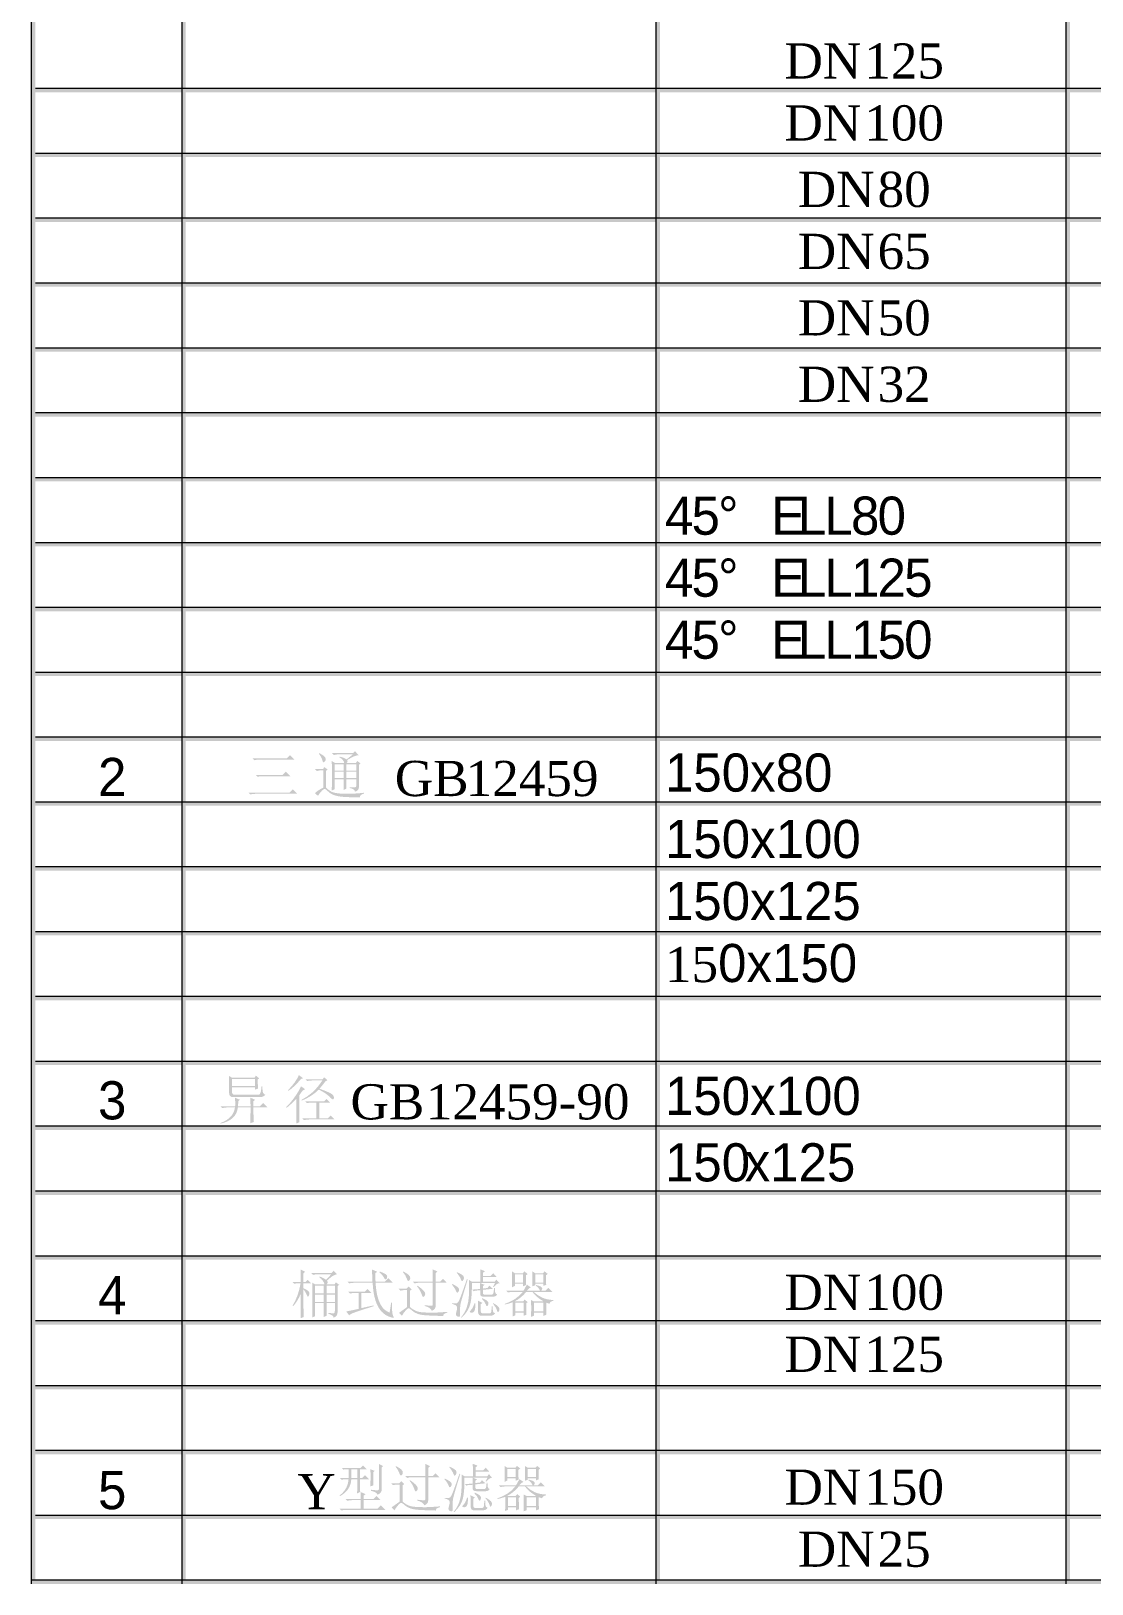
# Model space of a CAD drawing. Header units: millimetres. Extents: x 0 to 169, y 13 to 258.
# Drawn here: x 0 to 84.5, y 12.7 to 136.4 of the extents above; entities that cross this region are included whole.
import ezdxf

# ---------------------------------------------------------------- set-up
doc = ezdxf.new("R2010")
doc.units = ezdxf.units.MM

msp = doc.modelspace()

# ---------------------------------------------------------------- hatches: boundary and pattern name
h = msp.add_hatch(color=0)
h.dxf.hatch_style = 2
h.paths.add_polyline_path([(0, 12.706615), (0.338667, 12.706615), (0.338667, 258.105892), (0, 258.105892)])
h = msp.add_hatch(color=0)
h.dxf.hatch_style = 2
h.paths.add_polyline_path([(0, 12.706615), (0.338667, 12.706615), (0.338667, 214.491976), (0, 214.491976)])
h = msp.add_hatch(color=0)
h.dxf.hatch_style = 2
h.paths.add_polyline_path([(11.9888, 12.706615), (12.327467, 12.706615), (12.327467, 214.153309), (11.9888, 214.153309)])
h = msp.add_hatch(color=0)
h.dxf.hatch_style = 2
h.paths.add_polyline_path([(49.748722, 12.706615), (50.087385, 12.706615), (50.087385, 214.153309), (49.748722, 214.153309)])
h = msp.add_hatch(color=0)
h.dxf.hatch_style = 2
h.paths.add_polyline_path([(82.398306, 12.706615), (82.736969, 12.706615), (82.736969, 214.153309), (82.398306, 214.153309)])
h = msp.add_hatch(color=0)
h.dxf.hatch_style = 2
h.paths.add_polyline_path([(0.338667, 131.511587), (168.994667, 131.511587), (168.994667, 131.85025), (0.338667, 131.85025)])
h = msp.add_hatch(color=0)
h.dxf.hatch_style = 2
h.paths.add_polyline_path([(0.338667, 126.34692), (168.994667, 126.34692), (168.994667, 126.685583), (0.338667, 126.685583)])
h = msp.add_hatch(color=0)
h.dxf.hatch_style = 2
h.paths.add_polyline_path([(0.338667, 121.182253), (168.994667, 121.182253), (168.994667, 121.520917), (0.338667, 121.520917)])
h = msp.add_hatch(color=0)
h.dxf.hatch_style = 2
h.paths.add_polyline_path([(0.338667, 116.017587), (168.994667, 116.017587), (168.994667, 116.35625), (0.338667, 116.35625)])
h = msp.add_hatch(color=0)
h.dxf.hatch_style = 2
h.paths.add_polyline_path([(0.338667, 110.85292), (168.994667, 110.85292), (168.994667, 111.191583), (0.338667, 111.191583)])
h = msp.add_hatch(color=0)
h.dxf.hatch_style = 2
h.paths.add_polyline_path([(0.338667, 105.688253), (168.994667, 105.688253), (168.994667, 106.026917), (0.338667, 106.026917)])
h = msp.add_hatch(color=0)
h.dxf.hatch_style = 2
h.paths.add_polyline_path([(0.338667, 100.513003), (168.994667, 100.513003), (168.994667, 100.851677), (0.338667, 100.851677)])
h = msp.add_hatch(color=0)
h.dxf.hatch_style = 2
h.paths.add_polyline_path([(0.338667, 95.348337), (168.994667, 95.348337), (168.994667, 95.687011), (0.338667, 95.687011)])
h = msp.add_hatch(color=0)
h.dxf.hatch_style = 2
h.paths.add_polyline_path([(0.338667, 90.18367), (168.994667, 90.18367), (168.994667, 90.522344), (0.338667, 90.522344)])
h = msp.add_hatch(color=0)
h.dxf.hatch_style = 2
h.paths.add_polyline_path([(0.338667, 85.019003), (168.994667, 85.019003), (168.994667, 85.357656), (0.338667, 85.357656)])
h = msp.add_hatch(color=0)
h.dxf.hatch_style = 2
h.paths.add_polyline_path([(0.338667, 79.854337), (168.994667, 79.854337), (168.994667, 80.193011), (0.338667, 80.193011)])
h = msp.add_hatch(color=0)
h.paths.add_polyline_path([(17.648149, 78.465274), (20.376665, 78.465274), (20.624712, 78.713321), (20.971977, 78.366056), (18.177316, 78.366056), (17.983013, 78.353653), (17.796977, 78.316446)])
h.paths.add_polyline_path([(17.896196, 77.142358), (20.045936, 77.142358), (20.293983, 77.390405), (20.641248, 77.043139), (18.425363, 77.043139), (18.231059, 77.030737), (18.045024, 76.99353)])
h.paths.add_polyline_path([(17.31742, 75.736759), (20.591639, 75.736759), (20.856222, 76.001342), (21.220024, 75.63754), (17.846587, 75.63754), (17.652283, 75.625138), (17.466248, 75.587931)])
h = msp.add_hatch(color=0)
h.paths.add_polyline_path([(24.18005, 77.985717), (24.18005, 77.489623), (24.907655, 77.489623), (24.907655, 77.985717)])
h.paths.add_polyline_path([(25.122628, 77.985717), (25.122628, 77.489623), (25.899842, 77.489623), (25.899842, 77.985717)])
h.paths.add_polyline_path([(24.18005, 77.390405), (24.18005, 76.894311), (24.907655, 76.894311), (24.907655, 77.390405)])
h.paths.add_polyline_path([(25.122628, 77.390405), (25.122628, 76.894311), (25.899842, 76.894311), (25.899842, 77.390405)])
h.paths.add_polyline_path([(25.370675, 76.166707), (25.602186, 76.154304), (25.76755, 76.15017), (25.825428, 76.158438), (25.866769, 76.183243), (25.891574, 76.224584), (25.899842, 76.282462), (25.899842, 76.795092), (25.122628, 76.795092), (25.122628, 76.050951), (24.907655, 75.951733), (24.907655, 76.795092), (24.18005, 76.795092), (24.18005, 76.001342), (23.94854, 75.902123), (23.955775, 76.145002), (23.960942, 76.427156), (23.964043, 76.748583), (23.965076, 77.109285), (23.964043, 77.465852), (23.960942, 77.774877), (23.955775, 78.03636), (23.94854, 78.2503), (24.22966, 78.084936), (24.940727, 78.084936), (24.904554, 78.213093), (24.829106, 78.332983), (24.714385, 78.444604), (24.560389, 78.547957), (24.593462, 78.597566), (24.870447, 78.519018), (25.139165, 78.382592), (25.635259, 78.779467), (24.527316, 78.779467), (24.308208, 78.767065), (24.113905, 78.729858), (23.965076, 78.878686), (25.651795, 78.878686), (25.800623, 79.027514), (26.09828, 78.713321), (25.942217, 78.695751), (25.738612, 78.626505), (25.487464, 78.505582), (25.188774, 78.332983), (25.205311, 78.233764), (25.18464, 78.155216), (25.122628, 78.084936), (25.866769, 78.084936), (25.982524, 78.2503), (26.230571, 78.068399), (26.114816, 77.952644), (26.114816, 76.19978), (26.10138, 76.069555), (26.044536, 75.960001), (25.944284, 75.871117), (25.800623, 75.802905), (25.76755, 75.908324), (25.684868, 75.993074), (25.552576, 76.057153), (25.370675, 76.100561)])
h.paths.add_polyline_path([(22.92328, 78.845613), (22.956352, 78.878686), (23.163747, 78.762931), (23.325667, 78.647175), (23.432465, 78.53142), (23.468983, 78.415665), (23.452446, 78.308867), (23.402837, 78.22274), (23.344959, 78.168307), (23.303618, 78.151082), (23.24574, 78.188289), (23.204399, 78.29991), (23.168226, 78.414631), (23.109315, 78.543822), (23.027666, 78.687483)])
h.paths.add_polyline_path([(23.485519, 76.15017), (23.676377, 75.964824), (23.920979, 75.808417), (24.085224, 75.745371), (24.304763, 75.696796), (24.579079, 75.662689), (24.907655, 75.643052), (25.274557, 75.638832), (25.664197, 75.650631), (26.076575, 75.677934), (26.511691, 75.720222), (26.511691, 75.654076), (26.36803, 75.604467), (26.267778, 75.538321), (26.210934, 75.455639), (26.197498, 75.35642), (25.826548, 75.358487), (25.491254, 75.364688), (25.192133, 75.375024), (24.929703, 75.389493), (24.697159, 75.411111), (24.487353, 75.442548), (24.300284, 75.483286), (24.135953, 75.532809), (23.862413, 75.661656), (23.650884, 75.835977), (23.5589, 75.921846), (23.481385, 75.98136), (23.41834, 76.015036), (23.369764, 76.023391), (23.322308, 76.007888), (23.262966, 75.969647), (23.192255, 75.908669), (23.110693, 75.824953), (22.961176, 75.642363), (22.857134, 75.472175), (22.609087, 75.687149), (22.743446, 75.807039), (22.898475, 75.91866), (23.074175, 76.022013), (23.270545, 76.117097), (23.270545, 77.50616), (23.15479, 77.50616), (22.948084, 77.493757), (22.757915, 77.45655), (22.609087, 77.605378), (23.254009, 77.605378), (23.353227, 77.770743), (23.617811, 77.572306), (23.485519, 77.45655)])
h = msp.add_hatch(color=0)
h.dxf.hatch_style = 2
h.paths.add_polyline_path([(0.338667, 74.68967), (168.994667, 74.68967), (168.994667, 75.028344), (0.338667, 75.028344)])
h = msp.add_hatch(color=0)
h.dxf.hatch_style = 2
h.paths.add_polyline_path([(0.338667, 69.525003), (168.994667, 69.525003), (168.994667, 69.863677), (0.338667, 69.863677)])
h = msp.add_hatch(color=0)
h.dxf.hatch_style = 2
h.paths.add_polyline_path([(0.338667, 64.360337), (168.994667, 64.360337), (168.994667, 64.698989), (0.338667, 64.698989)])
h = msp.add_hatch(color=0)
h.dxf.hatch_style = 2
h.paths.add_polyline_path([(0.338667, 59.19567), (168.994667, 59.19567), (168.994667, 59.534344), (0.338667, 59.534344)])
h = msp.add_hatch(color=0)
h.dxf.hatch_style = 2
h.paths.add_polyline_path([(0.338667, 54.031003), (168.994667, 54.031003), (168.994667, 54.369677), (0.338667, 54.369677)])
h = msp.add_hatch(color=0)
h.paths.add_polyline_path([(15.082441, 50.756785), (16.256529, 50.756785), (16.260663, 51.124721), (16.239993, 51.43478), (16.636868, 51.269415), (16.504576, 51.170196), (16.48804, 50.756785), (17.480227, 50.756785), (17.476093, 51.116453), (17.463691, 51.43478), (17.844029, 51.269415), (17.711737, 51.15366), (17.711737, 50.756785), (18.240904, 50.756785), (18.488951, 51.004832), (18.836217, 50.657566), (17.711737, 50.657566), (17.713805, 50.262758), (17.720006, 49.93823), (17.730341, 49.683982), (17.74481, 49.500014), (17.463691, 49.400795), (17.470925, 49.67158), (17.476093, 49.971303), (17.479194, 50.299965), (17.480227, 50.657566), (16.471503, 50.657566), (16.424736, 50.416754), (16.342312, 50.198679), (16.224231, 50.003342), (16.070494, 49.830743), (15.8811, 49.680881), (15.656049, 49.553757), (15.395341, 49.449371), (15.098977, 49.367722), (15.082441, 49.417332), (15.32842, 49.519909), (15.545461, 49.637473), (15.733564, 49.770023), (15.892727, 49.917559), (16.022952, 50.080082), (16.124237, 50.25759), (16.196585, 50.450085), (16.239993, 50.657566), (15.628144, 50.657566), (15.421438, 50.645164), (15.231269, 50.607957)])
h.paths.add_polyline_path([(15.760435, 53.171108), (16.008482, 53.02228), (17.79442, 53.02228), (17.910175, 53.187644), (18.174758, 52.97267), (18.059003, 52.889988), (18.060037, 52.633673), (18.063137, 52.426967), (18.068305, 52.269871), (18.07554, 52.162384), (17.827493, 52.079701), (17.827493, 52.261602), (16.008482, 52.261602), (16.008482, 51.881264), (16.022952, 51.787213), (16.06636, 51.720033), (16.138707, 51.679726), (16.239993, 51.66629), (18.125149, 51.66629), (18.220923, 51.715899), (18.279489, 51.831655), (18.300074, 51.918471), (18.320141, 52.030092), (18.339176, 52.166518), (18.356659, 52.327748), (18.422805, 52.327748), (18.431073, 52.10864), (18.455878, 51.914337), (18.480683, 51.830621), (18.522024, 51.761375), (18.579902, 51.706598), (18.654316, 51.66629), (18.571633, 51.586708), (18.472415, 51.529864), (18.356659, 51.495758), (18.224368, 51.484389), (16.107701, 51.484389), (15.963007, 51.502992), (15.859654, 51.558803), (15.797642, 51.651821), (15.776972, 51.782045), (15.776972, 52.426967), (15.775938, 52.647109), (15.772838, 52.844513), (15.76767, 53.019179)])
h.paths.add_polyline_path([(16.008482, 52.923061), (16.008482, 52.360821), (17.827493, 52.360821), (17.827493, 52.923061)])
h = msp.add_hatch(color=0)
h.paths.add_polyline_path([(21.331811, 53.237253), (21.66254, 52.989207), (21.497175, 52.923061), (21.229491, 52.616103), (20.972143, 52.356687), (20.725129, 52.144814), (20.488451, 51.980483), (20.455378, 52.030092), (20.748901, 52.336016), (21.001082, 52.658477), (21.199519, 52.968536)])
h.paths.add_polyline_path([(21.116837, 49.367722), (21.129239, 49.710854), (21.133373, 50.012644), (21.133373, 51.352097), (20.773705, 50.988295), (20.35616, 50.624493), (20.323087, 50.690639), (20.48225, 50.850836), (20.645548, 51.03377), (20.812979, 51.239443), (20.984545, 51.467852), (21.146809, 51.702463), (21.286336, 51.926739), (21.403124, 52.14068), (21.497175, 52.344285), (21.827905, 52.112774), (21.646003, 52.013556), (21.509578, 51.839923), (21.364884, 51.616681), (21.364884, 49.483477)])
h.paths.add_polyline_path([(23.448477, 52.74116), (23.221101, 52.443503), (22.96892, 52.145847), (23.196296, 52.065232), (23.398868, 51.988751), (23.576635, 51.916404), (23.729597, 51.848191), (23.855774, 51.783165), (23.953528, 51.720722), (24.023378, 51.661381), (24.065839, 51.605656), (24.110625, 51.514017), (24.126472, 51.451316), (24.118204, 51.389993), (24.093399, 51.341073), (24.064461, 51.311445), (24.04379, 51.302488), (23.989013, 51.315924), (23.923901, 51.356231), (23.848453, 51.423411), (23.76267, 51.517462), (23.616943, 51.651821), (23.427807, 51.790313), (23.195263, 51.93294), (22.919311, 52.079701), (22.61752, 51.814085), (22.290925, 51.579474), (21.939526, 51.375868), (21.563321, 51.203269), (21.530248, 51.252878), (21.989824, 51.529864), (22.412193, 51.864727), (22.613645, 52.060064), (22.812513, 52.282273), (23.00828, 52.531353), (23.200431, 52.807306), (22.390144, 52.807306), (22.183438, 52.794903), (21.993269, 52.757696), (21.844441, 52.906524), (23.216967, 52.906524), (23.349259, 53.055352), (23.613842, 52.823842)])
h.paths.add_polyline_path([(21.827905, 51.137123), (23.332722, 51.137123), (23.53116, 51.335561), (23.828816, 51.037905), (22.952384, 51.037905), (22.952384, 49.79767), (23.646915, 49.79767), (23.861889, 50.012644), (24.176082, 49.698451), (22.142097, 49.698451), (21.935391, 49.686049), (21.745222, 49.648842), (21.596394, 49.79767), (22.720873, 49.79767), (22.720873, 51.037905), (22.191707, 51.037905), (21.960196, 51.004832)])
h = msp.add_hatch(color=0)
h.dxf.hatch_style = 2
h.paths.add_polyline_path([(0.338667, 48.866337), (168.994667, 48.866337), (168.994667, 49.205011), (0.338667, 49.205011)])
h = msp.add_hatch(color=0)
h.dxf.hatch_style = 2
h.paths.add_polyline_path([(0.338667, 43.694615), (168.994667, 43.694615), (168.994667, 44.033288), (0.338667, 44.033288)])
h = msp.add_hatch(color=0)
h.dxf.hatch_style = 2
h.paths.add_polyline_path([(0.338667, 38.529948), (168.994667, 38.529948), (168.994667, 38.8686), (0.338667, 38.8686)])
h = msp.add_hatch(color=0)
h.paths.add_polyline_path([(23.533806, 35.751823), (23.533806, 35.173047), (24.195264, 35.173047), (24.195264, 35.751823)])
h.paths.add_polyline_path([(23.533806, 35.073828), (23.533806, 34.065104), (23.302295, 33.965885), (23.314697, 34.540527), (23.318832, 35.073828), (22.6243, 35.073828), (22.6243, 34.032031), (22.39279, 33.916276), (22.400025, 34.184993), (22.405192, 34.395833), (22.408293, 34.548796), (22.409326, 34.64388), (22.409326, 36.148698), (22.408293, 36.214844), (22.405192, 36.330599), (22.400025, 36.495964), (22.39279, 36.710937), (22.6243, 36.562109), (23.368441, 36.562109), (23.323999, 36.709904), (23.240283, 36.855632), (23.117294, 36.999292), (22.95503, 37.140885), (22.988102, 37.190495), (23.150366, 37.124349), (23.289893, 37.058203), (23.406682, 36.992057), (23.500733, 36.925911), (23.914144, 37.372396), (22.855811, 37.372396), (22.649105, 37.359993), (22.458936, 37.322786), (22.310108, 37.471615), (23.930681, 37.471615), (24.096045, 37.653516), (24.377165, 37.372396), (24.216623, 37.331055), (24.035411, 37.240104), (23.935073, 37.172925), (23.823883, 37.087142), (23.701323, 36.982756), (23.566878, 36.859766), (23.612354, 36.777772), (23.616488, 36.699913), (23.583415, 36.628944), (23.517269, 36.562109), (24.162191, 36.562109), (24.277946, 36.727474), (24.54253, 36.529036), (24.410238, 36.413281), (24.410238, 34.379297), (24.403003, 34.220133), (24.348226, 34.089909), (24.245907, 33.988623), (24.096045, 33.916276), (24.062972, 34.010327), (23.98029, 34.094043), (23.847998, 34.167424), (23.666097, 34.230469), (23.666097, 34.296615), (23.91001, 34.27181), (24.079509, 34.263542), (24.136353, 34.275944), (24.174593, 34.313151), (24.19423, 34.375163), (24.195264, 34.461979), (24.195264, 35.073828)])
h.paths.add_polyline_path([(22.6243, 36.462891), (22.6243, 35.851042), (23.318832, 35.851042), (23.318832, 36.462891)])
h.paths.add_polyline_path([(23.533806, 36.462891), (23.533806, 35.851042), (24.195264, 35.851042), (24.195264, 36.462891)])
h.paths.add_polyline_path([(22.6243, 35.751823), (22.6243, 35.173047), (23.318832, 35.173047), (23.318832, 35.751823)])
h.paths.add_polyline_path([(21.698259, 34.792708), (21.699292, 34.654215), (21.702393, 34.470247), (21.70756, 34.240804), (21.714795, 33.965885), (21.466748, 33.866667), (21.483285, 35.834505), (21.358228, 35.548218), (21.214567, 35.284668), (21.052303, 35.043856), (20.871436, 34.825781), (20.821826, 34.858854), (21.035767, 35.243327), (21.214567, 35.669141), (21.358228, 36.136296), (21.466748, 36.644792), (21.119483, 36.644792), (20.970655, 36.611719), (20.838363, 36.74401), (21.483285, 36.74401), (21.479151, 37.219434), (21.466748, 37.752734), (21.83055, 37.570833), (21.698259, 37.455078), (21.698259, 36.74401), (21.847087, 36.74401), (22.028988, 36.925911), (22.310108, 36.644792), (21.698259, 36.644792), (21.698259, 36.264453), (21.840886, 36.193226), (21.954574, 36.128716), (22.039323, 36.071442), (22.095134, 36.021918), (22.157145, 35.934413), (22.177816, 35.851042), (22.165414, 35.776628), (22.128207, 35.685677), (22.086865, 35.611263), (22.062061, 35.586458), (22.012451, 35.623665), (21.962842, 35.735286), (21.855355, 35.95026), (21.698259, 36.165234)])
h = msp.add_hatch(color=0)
h.paths.add_polyline_path([(26.311931, 34.676953), (27.271045, 34.891927), (27.287582, 34.825781), (26.818446, 34.678073), (26.420107, 34.549485), (26.093081, 34.440533), (25.837885, 34.351736), (25.642462, 34.279561), (25.494065, 34.212554), (25.392176, 34.151748), (25.33628, 34.098177), (25.104769, 34.41237), (25.613265, 34.511589), (26.08042, 34.610807), (26.08042, 35.884115), (25.7993, 35.884115), (25.592595, 35.871712), (25.402425, 35.834505), (25.253597, 35.983333), (26.59305, 35.983333), (26.808024, 36.198307), (27.122217, 35.884115), (26.311931, 35.884115)])
h.paths.add_polyline_path([(27.783675, 37.58737), (27.929489, 37.530612), (28.053082, 37.476438), (28.154971, 37.425364), (28.235672, 37.377908), (28.339025, 37.282134), (28.367964, 37.173958), (28.350738, 37.07474), (28.312842, 37.008594), (28.267367, 36.971387), (28.23016, 36.958984), (28.168148, 36.992057), (28.114405, 37.091276), (28.05446, 37.193595), (27.973845, 37.302116), (27.872559, 37.416838), (27.750602, 37.53776)])
h.paths.add_polyline_path([(27.419873, 37.455078), (27.424007, 37.099544), (27.43641, 36.79362), (28.197087, 36.79362), (28.46167, 37.058203), (28.825472, 36.694401), (27.43641, 36.694401), (27.474736, 36.296579), (27.523915, 35.946815), (27.584463, 35.645628), (27.656896, 35.393533), (27.738545, 35.179506), (27.826395, 34.991835), (27.920446, 34.830001), (28.020698, 34.69349), (28.132233, 34.576701), (28.259788, 34.474382), (28.402845, 34.386532), (28.560889, 34.313151), (28.614632, 34.676953), (28.676644, 35.106901), (28.759326, 35.106901), (28.754245, 34.811484), (28.755881, 34.570844), (28.764752, 34.386015), (28.781375, 34.25803), (28.830295, 34.076817), (28.891618, 33.949349), (28.899886, 33.912142), (28.858545, 33.89974), (28.810055, 33.906888), (28.731077, 33.927989), (28.622125, 33.962526), (28.483719, 34.009983), (28.332737, 34.076042), (28.185373, 34.16639), (28.04111, 34.280509), (27.899431, 34.417882), (27.765072, 34.586261), (27.643115, 34.785129), (27.533561, 35.01397), (27.43641, 35.272266), (27.353727, 35.565788), (27.287582, 35.900651), (27.237972, 36.276855), (27.204899, 36.694401), (25.749691, 36.694401), (25.542985, 36.681999), (25.352816, 36.644792), (25.203988, 36.79362), (27.188363, 36.79362), (27.15529, 37.752734), (27.568701, 37.570833)])
h = msp.add_hatch(color=0)
h.paths.add_polyline_path([(30.743701, 36.413281), (30.776774, 36.462891), (30.937057, 36.351356), (31.070985, 36.248606), (31.179075, 36.155157), (31.261844, 36.071528), (31.365197, 35.926145), (31.394135, 35.801432), (31.373465, 35.698768), (31.32799, 35.625043), (31.277691, 35.583013), (31.239795, 35.569922), (31.206722, 35.583358), (31.173649, 35.623665), (31.140576, 35.690845), (31.107503, 35.784896), (31.047559, 35.935791), (30.966944, 36.09082), (30.865658, 36.249984)])
h.paths.add_polyline_path([(32.000472, 36.79362), (31.999439, 37.12745), (31.996338, 37.401335), (31.99117, 37.615275), (31.983936, 37.769271), (32.364274, 37.58737), (32.231983, 37.455078), (32.231983, 36.79362), (32.595785, 36.79362), (32.810759, 37.008594), (33.108415, 36.694401), (32.231983, 36.694401), (32.231983, 34.908464), (32.212001, 34.747233), (32.154812, 34.627344), (32.059039, 34.536393), (31.91779, 34.461979), (31.845443, 34.584969), (31.727621, 34.689355), (31.564323, 34.775138), (31.35555, 34.842318), (31.35555, 34.908464), (31.557088, 34.886759), (31.715218, 34.871257), (31.82994, 34.861955), (31.901253, 34.858854), (31.944662, 34.867122), (31.975668, 34.891927), (31.994271, 34.933268), (32.000472, 34.991146), (32.000472, 36.694401), (30.859457, 36.694401), (30.714763, 36.681999), (30.545264, 36.644792), (30.396436, 36.79362)])
h.paths.add_polyline_path([(29.619222, 37.53776), (29.652295, 37.58737), (29.790788, 37.514075), (29.90861, 37.443365), (30.005762, 37.375755), (30.082243, 37.311762), (30.178017, 37.187739), (30.20351, 37.063715), (30.18284, 36.959673), (30.137365, 36.892839), (30.087066, 36.855632), (30.04917, 36.843229), (30.016097, 36.855632), (29.983024, 36.892839), (29.949951, 36.95485), (29.916878, 37.041667), (29.801123, 37.297982)])
h.paths.add_polyline_path([(30.181462, 34.759635), (30.376454, 34.606673), (30.600385, 34.478516), (30.730524, 34.425892), (30.880816, 34.38412), (31.050746, 34.353717), (31.239795, 34.3352), (31.616, 34.317974), (31.950863, 34.313151), (32.195465, 34.317285), (32.469005, 34.329687), (32.786643, 34.350358), (33.158024, 34.379297), (33.158024, 34.313151), (33.01333, 34.27181), (32.909977, 34.213932), (32.847966, 34.139518), (32.827295, 34.048568), (32.470814, 34.057783), (32.145855, 34.068549), (31.852936, 34.080349), (31.592573, 34.092665), (31.36201, 34.109201), (31.157802, 34.134006), (30.979432, 34.167079), (30.826384, 34.20842), (30.565934, 34.32073), (30.346826, 34.478516), (30.254928, 34.558097), (30.178017, 34.614941), (30.116608, 34.649048), (30.071219, 34.660417), (30.028758, 34.649048), (29.975445, 34.614941), (29.910763, 34.558097), (29.834196, 34.478516), (29.6771, 34.284212), (29.53654, 34.065104), (29.30503, 34.296615), (29.615088, 34.519857), (29.949951, 34.759635), (29.949951, 36.115625), (29.81766, 36.115625), (29.610954, 36.103223), (29.420785, 36.066016), (29.271957, 36.214844), (29.900342, 36.214844), (30.082243, 36.396745), (30.313753, 36.165234), (30.181462, 36.049479)])
h = msp.add_hatch(color=0)
h.paths.add_polyline_path([(35.3243, 35.073828), (35.390446, 35.057292), (35.387346, 34.880644), (35.378044, 34.731386), (35.362541, 34.610032), (35.340837, 34.517101), (35.278825, 34.392388), (35.192009, 34.329687), (35.097613, 34.309706), (35.01562, 34.318663), (34.961187, 34.346913), (34.943962, 34.379297), (34.968766, 34.449577), (35.043181, 34.528125), (35.116561, 34.611841), (35.187875, 34.730697), (35.257121, 34.884692)])
h.paths.add_polyline_path([(35.936149, 35.470703), (36.092298, 35.399476), (36.213824, 35.334966), (36.301243, 35.277692), (36.355073, 35.228168), (36.412262, 35.144797), (36.432243, 35.073828), (36.42053, 34.991146), (36.388146, 34.908464), (36.35025, 34.846452), (36.316488, 34.825781), (36.266878, 34.862988), (36.217269, 34.974609), (36.09738, 35.193717), (35.903076, 35.421094)])
h.paths.add_polyline_path([(36.812582, 35.073828), (36.949007, 34.994333), (37.060628, 34.921555), (37.147445, 34.856012), (37.209457, 34.79822), (37.283871, 34.694179), (37.308675, 34.594271), (37.296273, 34.511589), (37.259066, 34.428906), (37.217725, 34.366895), (37.19292, 34.346224), (37.147445, 34.383431), (37.110238, 34.495052), (37.064763, 34.615975), (36.994483, 34.747233), (36.899398, 34.888826), (36.779509, 35.040755)])
h.paths.add_polyline_path([(35.919613, 34.065104), (35.788355, 34.076473), (35.692237, 34.127116), (35.631258, 34.217033), (35.60542, 34.346224), (35.60542, 34.858854), (35.588884, 35.272266), (35.952686, 35.090365), (35.820394, 34.991146), (35.820394, 34.428906), (35.827629, 34.349325), (35.865869, 34.29248), (35.935116, 34.258374), (36.035368, 34.247005), (36.514925, 34.247005), (36.573836, 34.264661), (36.618278, 34.301438), (36.648251, 34.357851), (36.663753, 34.434418), (36.68029, 34.619765), (36.696826, 34.825781), (36.762972, 34.825781), (36.767795, 34.627344), (36.785021, 34.461979), (36.805605, 34.393766), (36.842209, 34.337956), (36.894316, 34.294548), (36.96141, 34.263542), (36.892163, 34.176725), (36.800179, 34.114714), (36.685458, 34.077507), (36.547998, 34.065104)])
h.paths.add_polyline_path([(35.787321, 36.777083), (35.786288, 37.118148), (35.783187, 37.397201), (35.778019, 37.614242), (35.770785, 37.769271), (36.151123, 37.620443), (36.002295, 37.488151), (36.002295, 37.240104), (36.597608, 37.240104), (36.812582, 37.455078), (37.093701, 37.140885), (36.002295, 37.140885), (36.002295, 36.777083), (36.928337, 36.777083), (37.060628, 36.942448), (37.325212, 36.661328), (37.220825, 36.647892), (37.106104, 36.591048), (36.981047, 36.490796), (36.845655, 36.347135), (36.796045, 36.380208), (36.96141, 36.677865), (35.109326, 36.677865), (35.108293, 36.177723), (35.088656, 35.735975), (35.050415, 35.353139), (34.993571, 35.029731), (34.900554, 34.740257), (34.753793, 34.458534), (34.553288, 34.184046), (34.29904, 33.916276), (34.249431, 33.949349), (34.395244, 34.134437), (34.518837, 34.326242), (34.620726, 34.525283), (34.701427, 34.732075), (34.813048, 35.157888), (34.866792, 35.59197), (34.886773, 35.996425), (34.894352, 36.330599), (34.877816, 36.925911), (35.109326, 36.777083)])
h.paths.add_polyline_path([(36.713363, 35.751823), (36.765039, 35.777661), (36.804313, 35.822103), (36.831185, 35.885148), (36.845655, 35.966797), (36.878727, 36.264453), (36.944873, 36.264453), (36.949696, 36.091509), (36.966922, 35.939236), (37.019976, 35.822792), (37.126774, 35.751823), (37.058561, 35.673275), (36.969678, 35.619531), (36.860124, 35.590592), (36.729899, 35.586458), (36.11805, 35.586458), (35.953719, 35.59576), (35.841065, 35.640202), (35.780086, 35.719784), (35.770785, 35.834505), (35.770785, 36.099089), (35.357373, 36.066016), (35.274691, 36.016406), (35.142399, 36.148698), (35.770785, 36.198307), (35.766651, 36.450488), (35.754248, 36.677865), (36.11805, 36.529036), (35.985759, 36.429818), (35.985759, 36.23138), (36.349561, 36.28099), (36.514925, 36.462891), (36.779509, 36.214844), (35.985759, 36.132161), (35.985759, 35.867578), (35.999195, 35.810734), (36.039502, 35.772493), (36.106682, 35.752856), (36.200733, 35.751823)])
h.paths.add_polyline_path([(34.778597, 36.958984), (34.653809, 36.548426), (34.544072, 36.184958), (34.449451, 35.868644), (34.370009, 35.59955), (34.305812, 35.377739), (34.256924, 35.203278), (34.223409, 35.076229), (34.205333, 34.996658), (34.175706, 34.75619), (34.166748, 34.478516), (34.166748, 34.34209), (34.166748, 34.230469), (34.166748, 34.143652), (34.166748, 34.081641), (34.150212, 34.007227), (34.100602, 33.982422), (34.026188, 33.994135), (33.935238, 34.026519), (33.860824, 34.085086), (33.836019, 34.180859), (33.848421, 34.284212), (33.885628, 34.428906), (33.922836, 34.577734), (33.935238, 34.69349), (33.915256, 34.796842), (33.858068, 34.875391), (33.810439, 34.908464), (33.741623, 34.941536), (33.651104, 34.974609), (33.538363, 35.007682), (33.538363, 35.057292), (33.672722, 35.05109), (33.778141, 35.049023), (33.854623, 35.05109), (33.902165, 35.057292), (33.973134, 35.102767), (34.056505, 35.20612), (34.086725, 35.262705), (34.131867, 35.366317), (34.191865, 35.516954), (34.266656, 35.714616), (34.356175, 35.959304), (34.460357, 36.251017), (34.579137, 36.589756), (34.712451, 36.975521)])
h.paths.add_polyline_path([(33.554899, 36.595182), (33.780295, 36.477446), (33.944195, 36.372629), (34.047117, 36.281248), (34.089578, 36.203819), (34.093023, 36.079107), (34.050993, 35.983333), (33.993115, 35.921322), (33.951774, 35.900651), (33.893897, 35.933724), (33.852556, 36.032943), (33.800879, 36.145597), (33.728532, 36.268587), (33.635515, 36.401912), (33.521826, 36.545573)])
h.paths.add_polyline_path([(33.935238, 37.53776), (34.148145, 37.434494), (34.307308, 37.340012), (34.412728, 37.254832), (34.464405, 37.17947), (34.48163, 37.047179), (34.436844, 36.931424), (34.374143, 36.852186), (34.332113, 36.826693), (34.282503, 36.8639), (34.232894, 36.975521), (34.181218, 37.089209), (34.108871, 37.215299), (34.015853, 37.353792), (33.902165, 37.504687)])
h = msp.add_hatch(color=0)
h.paths.add_polyline_path([(38.532373, 37.355859), (38.532373, 36.710937), (39.193832, 36.710937), (39.193832, 37.355859)])
h.paths.add_polyline_path([(38.300863, 36.330599), (38.317399, 36.981033), (38.300863, 37.603906), (38.532373, 37.455078), (39.177295, 37.455078), (39.29305, 37.603906), (39.557634, 37.388932), (39.408806, 37.289714), (39.409839, 37.017896), (39.41294, 36.797754), (39.418107, 36.629289), (39.425342, 36.5125), (39.193832, 36.413281), (39.193832, 36.611719), (38.532373, 36.611719), (38.532373, 36.446354)])
h.paths.add_polyline_path([(41.029378, 35.090365), (41.030412, 34.771004), (41.033513, 34.507454), (41.03868, 34.299715), (41.045915, 34.147786), (40.797868, 34.048568), (40.797868, 34.313151), (40.053727, 34.313151), (40.053727, 34.065104), (39.822217, 33.982422), (39.838753, 34.665929), (39.822217, 35.321875), (40.053727, 35.20612), (40.748259, 35.20612), (40.781332, 35.239193), (40.517782, 35.40249), (40.289372, 35.57819), (40.096102, 35.766292), (39.937972, 35.966797), (39.441878, 35.966797), (39.221737, 35.727018), (38.99126, 35.520312), (38.750448, 35.34668), (38.4993, 35.20612), (39.193832, 35.20612), (39.309587, 35.354948), (39.557634, 35.15651), (39.441878, 35.057292), (39.442912, 34.739998), (39.446013, 34.48265), (39.45118, 34.285246), (39.458415, 34.147786), (39.226905, 34.065104), (39.226905, 34.313151), (38.581983, 34.313151), (38.581983, 34.098177), (38.350472, 34.015495), (38.367009, 34.610807), (38.367009, 34.900195), (38.367009, 35.139974), (38.044548, 35.036621), (37.738623, 34.958073), (37.722087, 35.007682), (38.156169, 35.186138), (38.532373, 35.393533), (38.867237, 35.649159), (39.177295, 35.966797), (38.383545, 35.966797), (38.176839, 35.954395), (37.98667, 35.917187), (37.837842, 36.066016), (39.226905, 36.066016), (39.491488, 36.545573), (39.805681, 36.330599), (39.64445, 36.23138), (39.491488, 36.066016), (40.533285, 36.066016), (40.481608, 36.177637), (40.409261, 36.28099), (40.316244, 36.376074), (40.202556, 36.462891), (40.235628, 36.5125), (40.378255, 36.472192), (40.491944, 36.433952), (40.576693, 36.397778), (40.632503, 36.363672), (40.694515, 36.30166), (40.715186, 36.247917), (40.694515, 36.1611), (40.632503, 36.066016), (40.963233, 36.066016), (41.194743, 36.297526), (41.525472, 35.966797), (40.037191, 35.966797), (40.33967, 35.722884), (40.687625, 35.520312), (40.884943, 35.439697), (41.104482, 35.379753), (41.345724, 35.340479), (41.608155, 35.321875), (41.608155, 35.255729), (41.489299, 35.228857), (41.397315, 35.181315), (41.332202, 35.113102), (41.293962, 35.024219), (41.045915, 35.106901)])
h.paths.add_polyline_path([(38.581983, 35.106901), (38.581983, 34.41237), (39.226905, 34.41237), (39.226905, 35.106901)])
h.paths.add_polyline_path([(40.053727, 35.106901), (40.053727, 34.41237), (40.797868, 34.41237), (40.797868, 35.106901)])
h.paths.add_polyline_path([(40.152946, 37.355859), (40.152946, 36.710937), (40.797868, 36.710937), (40.797868, 37.355859)])
h.paths.add_polyline_path([(39.921436, 36.413281), (39.937972, 37.014106), (39.921436, 37.603906), (40.152946, 37.455078), (40.781332, 37.455078), (40.897087, 37.603906), (41.145134, 37.405469), (41.012842, 37.289714), (41.013876, 37.037533), (41.016976, 36.826693), (41.022144, 36.657194), (41.029378, 36.529036), (40.797868, 36.446354), (40.797868, 36.611719), (40.152946, 36.611719), (40.152946, 36.495964)])
h = msp.add_hatch(color=0)
h.dxf.hatch_style = 2
h.paths.add_polyline_path([(0.338667, 33.365281), (168.994667, 33.365281), (168.994667, 33.703955), (0.338667, 33.703955)])
h = msp.add_hatch(color=0)
h.dxf.hatch_style = 2
h.paths.add_polyline_path([(0.338667, 28.200615), (168.994667, 28.200615), (168.994667, 28.539288), (0.338667, 28.539288)])
h = msp.add_hatch(color=0)
h.dxf.hatch_style = 2
h.paths.add_polyline_path([(0.338667, 23.035948), (168.994667, 23.035948), (168.994667, 23.374622), (0.338667, 23.374622)])
h = msp.add_hatch(color=0)
h.paths.add_polyline_path([(30.151035, 20.919281), (30.184108, 20.968891), (30.344391, 20.857356), (30.478319, 20.754606), (30.586409, 20.661157), (30.669177, 20.577528), (30.77253, 20.432145), (30.801469, 20.307432), (30.780798, 20.204768), (30.735323, 20.131043), (30.685025, 20.089013), (30.647128, 20.075922), (30.614056, 20.089358), (30.580983, 20.129665), (30.54791, 20.196845), (30.514837, 20.290896), (30.454892, 20.441791), (30.374277, 20.59682), (30.272991, 20.755984)])
h.paths.add_polyline_path([(31.407806, 21.29962), (31.406772, 21.63345), (31.403671, 21.907335), (31.398504, 22.121275), (31.391269, 22.275271), (31.771608, 22.09337), (31.639316, 21.961078), (31.639316, 21.29962), (32.003118, 21.29962), (32.218092, 21.514594), (32.515748, 21.200401), (31.639316, 21.200401), (31.639316, 19.414464), (31.619334, 19.253233), (31.562146, 19.133344), (31.466372, 19.042393), (31.325123, 18.967979), (31.252776, 19.090969), (31.134954, 19.195355), (30.971656, 19.281138), (30.762884, 19.348318), (30.762884, 19.414464), (30.964422, 19.392759), (31.122552, 19.377257), (31.237273, 19.367955), (31.308587, 19.364854), (31.351995, 19.373122), (31.383001, 19.397927), (31.401604, 19.439268), (31.407806, 19.497146), (31.407806, 21.200401), (30.26679, 21.200401), (30.122096, 21.187999), (29.952597, 21.150792), (29.803769, 21.29962)])
h.paths.add_polyline_path([(29.026556, 22.04376), (29.059628, 22.09337), (29.198121, 22.020075), (29.315944, 21.949365), (29.413095, 21.881755), (29.489576, 21.817762), (29.58535, 21.693739), (29.610844, 21.569715), (29.590173, 21.465673), (29.544698, 21.398839), (29.4944, 21.361632), (29.456503, 21.349229), (29.423431, 21.361632), (29.390358, 21.398839), (29.357285, 21.46085), (29.324212, 21.547667), (29.208457, 21.803982)])
h.paths.add_polyline_path([(29.588795, 19.265635), (29.783788, 19.112673), (30.007719, 18.984516), (30.137857, 18.931892), (30.28815, 18.89012), (30.458079, 18.859717), (30.647128, 18.8412), (31.023333, 18.823974), (31.358196, 18.819151), (31.602798, 18.823285), (31.876339, 18.835688), (32.193976, 18.856358), (32.565358, 18.885297), (32.565358, 18.819151), (32.420664, 18.77781), (32.317311, 18.719932), (32.255299, 18.645518), (32.234628, 18.554568), (31.878147, 18.563783), (31.553189, 18.574549), (31.260269, 18.586349), (30.999906, 18.598665), (30.769343, 18.615201), (30.565135, 18.640006), (30.386765, 18.673079), (30.233717, 18.71442), (29.973268, 18.82673), (29.75416, 18.984516), (29.662262, 19.064097), (29.58535, 19.120941), (29.523941, 19.155048), (29.478552, 19.166417), (29.436091, 19.155048), (29.382778, 19.120941), (29.318097, 19.064097), (29.24153, 18.984516), (29.084433, 18.790212), (28.943873, 18.571104), (28.712363, 18.802615), (29.022421, 19.025857), (29.357285, 19.265635), (29.357285, 20.621625), (29.224993, 20.621625), (29.018287, 20.609223), (28.828118, 20.572016), (28.67929, 20.720844), (29.307675, 20.720844), (29.489576, 20.902745), (29.721087, 20.671234), (29.588795, 20.555479)])
h = msp.add_hatch(color=0)
h.paths.add_polyline_path([(34.731634, 19.579828), (34.79778, 19.563292), (34.794679, 19.386644), (34.785377, 19.237386), (34.769874, 19.116032), (34.74817, 19.023101), (34.686158, 18.898388), (34.599342, 18.835688), (34.504946, 18.815706), (34.422953, 18.824663), (34.368521, 18.852913), (34.351295, 18.885297), (34.3761, 18.955577), (34.450514, 19.034125), (34.523894, 19.117841), (34.595208, 19.236697), (34.664454, 19.390692)])
h.paths.add_polyline_path([(35.343483, 19.976703), (35.499632, 19.905476), (35.621157, 19.840966), (35.708577, 19.783692), (35.762406, 19.734168), (35.819595, 19.650797), (35.839576, 19.579828), (35.827863, 19.497146), (35.795479, 19.414464), (35.757583, 19.352452), (35.723821, 19.331781), (35.674212, 19.368988), (35.624602, 19.480609), (35.504713, 19.699717), (35.31041, 19.927094)])
h.paths.add_polyline_path([(36.219915, 19.579828), (36.356341, 19.500333), (36.467962, 19.427555), (36.554778, 19.362012), (36.61679, 19.30422), (36.691204, 19.200179), (36.716009, 19.100271), (36.703606, 19.017589), (36.666399, 18.934906), (36.625058, 18.872895), (36.600253, 18.852224), (36.554778, 18.889431), (36.517571, 19.001052), (36.472096, 19.121975), (36.401816, 19.253233), (36.306731, 19.394826), (36.186842, 19.546755)])
h.paths.add_polyline_path([(35.326946, 18.571104), (35.195688, 18.582473), (35.09957, 18.633116), (35.038592, 18.723033), (35.012753, 18.852224), (35.012753, 19.364854), (34.996217, 19.778266), (35.360019, 19.596365), (35.227727, 19.497146), (35.227727, 18.934906), (35.234962, 18.855325), (35.273203, 18.79848), (35.342449, 18.764374), (35.442701, 18.753005), (35.922259, 18.753005), (35.98117, 18.770661), (36.025612, 18.807438), (36.055584, 18.863851), (36.071087, 18.940418), (36.087623, 19.125765), (36.10416, 19.331781), (36.170306, 19.331781), (36.175129, 19.133344), (36.192354, 18.967979), (36.212939, 18.899766), (36.249543, 18.843956), (36.30165, 18.800548), (36.368743, 18.769542), (36.299497, 18.682725), (36.207513, 18.620714), (36.092791, 18.583507), (35.955332, 18.571104)])
h.paths.add_polyline_path([(35.194655, 21.283083), (35.193621, 21.624148), (35.19052, 21.903201), (35.185353, 22.120242), (35.178118, 22.275271), (35.558457, 22.126443), (35.409628, 21.994151), (35.409628, 21.746104), (36.004941, 21.746104), (36.219915, 21.961078), (36.501035, 21.646885), (35.409628, 21.646885), (35.409628, 21.283083), (36.33567, 21.283083), (36.467962, 21.448448), (36.732545, 21.167328), (36.628159, 21.153892), (36.513437, 21.097048), (36.38838, 20.996796), (36.252988, 20.853135), (36.203378, 20.886208), (36.368743, 21.183865), (34.51666, 21.183865), (34.515626, 20.683723), (34.495989, 20.241975), (34.457749, 19.859139), (34.400905, 19.535731), (34.307887, 19.246257), (34.161126, 18.964534), (33.960621, 18.690046), (33.706373, 18.422276), (33.656764, 18.455349), (33.802578, 18.640437), (33.92617, 18.832242), (34.028059, 19.031283), (34.10876, 19.238075), (34.220382, 19.663888), (34.274125, 20.09797), (34.294107, 20.502425), (34.301686, 20.836599), (34.285149, 21.431911), (34.51666, 21.283083)])
h.paths.add_polyline_path([(36.120696, 20.257823), (36.172373, 20.283661), (36.211647, 20.328103), (36.238518, 20.391148), (36.252988, 20.472797), (36.286061, 20.770453), (36.352207, 20.770453), (36.35703, 20.597509), (36.374255, 20.445236), (36.42731, 20.328792), (36.534108, 20.257823), (36.465895, 20.179275), (36.377011, 20.125531), (36.267457, 20.096592), (36.137233, 20.092458), (35.525384, 20.092458), (35.361053, 20.10176), (35.248398, 20.146202), (35.18742, 20.225784), (35.178118, 20.340505), (35.178118, 20.605089), (34.764707, 20.572016), (34.682024, 20.522406), (34.549733, 20.654698), (35.178118, 20.704307), (35.173984, 20.956488), (35.161582, 21.183865), (35.525384, 21.035036), (35.393092, 20.935818), (35.393092, 20.73738), (35.756894, 20.78699), (35.922259, 20.968891), (36.186842, 20.720844), (35.393092, 20.638161), (35.393092, 20.373578), (35.406528, 20.316734), (35.446836, 20.278493), (35.514015, 20.258856), (35.608066, 20.257823)])
h.paths.add_polyline_path([(34.185931, 21.464984), (34.061143, 21.054426), (33.951406, 20.690958), (33.856784, 20.374644), (33.777342, 20.10555), (33.713145, 19.883739), (33.664257, 19.709278), (33.630743, 19.582229), (33.612667, 19.502658), (33.583039, 19.26219), (33.574082, 18.984516), (33.574082, 18.84809), (33.574082, 18.736469), (33.574082, 18.649652), (33.574082, 18.587641), (33.557545, 18.513227), (33.507936, 18.488422), (33.433522, 18.500135), (33.342571, 18.532519), (33.268157, 18.591086), (33.243352, 18.686859), (33.255755, 18.790212), (33.292962, 18.934906), (33.330169, 19.083734), (33.342571, 19.19949), (33.32259, 19.302842), (33.265401, 19.381391), (33.217773, 19.414464), (33.148957, 19.447536), (33.058437, 19.480609), (32.945696, 19.513682), (32.945696, 19.563292), (33.080055, 19.55709), (33.185475, 19.555023), (33.261956, 19.55709), (33.309498, 19.563292), (33.380467, 19.608767), (33.463839, 19.71212), (33.494058, 19.768705), (33.5392, 19.872317), (33.599198, 20.022954), (33.673989, 20.220616), (33.763508, 20.465304), (33.86769, 20.757017), (33.98647, 21.095756), (34.119785, 21.481521)])
h.paths.add_polyline_path([(32.962233, 21.101182), (33.187628, 20.983446), (33.351528, 20.878629), (33.454451, 20.787248), (33.496911, 20.709819), (33.500357, 20.585107), (33.458326, 20.489333), (33.400449, 20.427322), (33.359108, 20.406651), (33.30123, 20.439724), (33.259889, 20.538943), (33.208212, 20.651597), (33.135865, 20.774587), (33.042848, 20.907912), (32.92916, 21.051573)])
h.paths.add_polyline_path([(33.342571, 22.04376), (33.555478, 21.940494), (33.714641, 21.846012), (33.820061, 21.760832), (33.871738, 21.68547), (33.888963, 21.553179), (33.844177, 21.437424), (33.781476, 21.358186), (33.739446, 21.332693), (33.689837, 21.3699), (33.640227, 21.481521), (33.588551, 21.595209), (33.516204, 21.721299), (33.423186, 21.859792), (33.309498, 22.010687)])
h = msp.add_hatch(color=0)
h.paths.add_polyline_path([(25.967311, 19.910557), (25.979713, 20.253689), (25.983847, 20.522406), (25.983847, 21.051573), (25.50429, 21.051573), (25.482844, 20.838666), (25.435044, 20.638161), (25.360888, 20.450059), (25.260377, 20.274359), (25.133512, 20.111062), (24.980291, 19.960167), (24.800715, 19.821674), (24.594785, 19.695583), (24.561712, 19.745193), (24.721392, 19.877743), (24.861435, 20.019078), (24.981841, 20.169198), (25.08261, 20.328103), (25.163742, 20.495793), (25.225237, 20.672268), (25.267095, 20.857528), (25.289316, 21.051573), (25.123951, 21.051573), (24.917246, 21.039171), (24.727076, 21.001964), (24.578248, 21.150792), (25.289316, 21.150792), (25.289316, 21.845323), (25.074342, 21.845323), (24.875905, 21.81225), (24.743613, 21.944542), (26.248431, 21.944542), (26.446868, 22.142979), (26.744524, 21.845323), (26.198821, 21.845323), (26.198821, 21.150792), (26.380722, 21.150792), (26.595696, 21.365766), (26.909889, 21.051573), (26.198821, 21.051573), (26.198821, 20.522406), (26.199855, 20.36841), (26.202955, 20.237152), (26.208123, 20.128632), (26.215358, 20.042849)])
h.paths.add_polyline_path([(25.50429, 21.845323), (25.50429, 21.150792), (25.983847, 21.150792), (25.983847, 21.845323)])
h.paths.add_polyline_path([(27.025644, 20.472797), (27.042181, 21.216938), (27.038046, 21.555935), (27.025644, 21.845323), (27.37291, 21.713031), (27.257155, 21.597276), (27.257155, 20.555479)])
h.paths.add_polyline_path([(27.703639, 22.258734), (28.050905, 22.09337), (27.935149, 21.977615), (27.935149, 20.274359), (27.925848, 20.127598), (27.864869, 20.001508), (27.752215, 19.896088), (27.587884, 19.811339), (27.549643, 19.90539), (27.451458, 19.989105), (27.293328, 20.062486), (27.075253, 20.125531), (27.075253, 20.208214), (27.269643, 20.186596), (27.423208, 20.171696), (27.536466, 20.16403), (27.609932, 20.164116), (27.657388, 20.180567), (27.691926, 20.221305), (27.713027, 20.285814), (27.720175, 20.373578), (27.720175, 21.746104), (27.716041, 21.981749)])
h.paths.add_polyline_path([(26.264967, 19.480609), (26.260833, 19.741059), (26.248431, 20.026312), (26.645306, 19.860948), (26.496477, 19.745193), (26.496477, 19.480609), (27.273691, 19.480609), (27.505201, 19.71212), (27.835931, 19.381391), (26.496477, 19.381391), (26.496477, 18.703396), (27.587884, 18.703396), (27.852467, 18.967979), (28.216269, 18.604177), (25.107415, 18.604177), (24.900709, 18.591775), (24.71054, 18.554568), (24.561712, 18.703396), (26.264967, 18.703396), (26.264967, 19.381391), (25.586972, 19.381391), (25.380266, 19.368988), (25.190097, 19.331781), (25.041269, 19.480609)])
h = msp.add_hatch(color=0)
h.paths.add_polyline_path([(37.939707, 21.861859), (37.939707, 21.216938), (38.601165, 21.216938), (38.601165, 21.861859)])
h.paths.add_polyline_path([(37.708196, 20.836599), (37.724733, 21.487033), (37.708196, 22.109906), (37.939707, 21.961078), (38.584628, 21.961078), (38.700384, 22.109906), (38.964967, 21.894932), (38.816139, 21.795714), (38.817172, 21.523896), (38.820273, 21.303754), (38.825441, 21.135289), (38.832675, 21.0185), (38.601165, 20.919281), (38.601165, 21.117719), (37.939707, 21.117719), (37.939707, 20.952354)])
h.paths.add_polyline_path([(40.436712, 19.596365), (40.437745, 19.277004), (40.440846, 19.013454), (40.446014, 18.805715), (40.453248, 18.653786), (40.205201, 18.554568), (40.205201, 18.819151), (39.461061, 18.819151), (39.461061, 18.571104), (39.22955, 18.488422), (39.246087, 19.171929), (39.22955, 19.827875), (39.461061, 19.71212), (40.155592, 19.71212), (40.188665, 19.745193), (39.925115, 19.90849), (39.696705, 20.08419), (39.503435, 20.272292), (39.345306, 20.472797), (38.849212, 20.472797), (38.62907, 20.233018), (38.398593, 20.026313), (38.157781, 19.85268), (37.906634, 19.71212), (38.601165, 19.71212), (38.71692, 19.860948), (38.964967, 19.66251), (38.849212, 19.563292), (38.850245, 19.245998), (38.853346, 18.98865), (38.858514, 18.791246), (38.865748, 18.653786), (38.634238, 18.571104), (38.634238, 18.819151), (37.989316, 18.819151), (37.989316, 18.604177), (37.757806, 18.521495), (37.774342, 19.116807), (37.774342, 19.406195), (37.774342, 19.645974), (37.451881, 19.542621), (37.145957, 19.464073), (37.12942, 19.513682), (37.563502, 19.692138), (37.939707, 19.899533), (38.27457, 20.155159), (38.584628, 20.472797), (37.790878, 20.472797), (37.584173, 20.460395), (37.394003, 20.423188), (37.245175, 20.572016), (38.634238, 20.572016), (38.898821, 21.051573), (39.213014, 20.836599), (39.051783, 20.73738), (38.898821, 20.572016), (39.940618, 20.572016), (39.888942, 20.683637), (39.816595, 20.78699), (39.723577, 20.882074), (39.609889, 20.968891), (39.642962, 21.0185), (39.785589, 20.978192), (39.899277, 20.939952), (39.984026, 20.903778), (40.039837, 20.869672), (40.101849, 20.80766), (40.122519, 20.753917), (40.101849, 20.6671), (40.039837, 20.572016), (40.370566, 20.572016), (40.602076, 20.803526), (40.932806, 20.472797), (39.444524, 20.472797), (39.747004, 20.228884), (40.094958, 20.026312), (40.292276, 19.945697), (40.511815, 19.885753), (40.753058, 19.846479), (41.015488, 19.827875), (41.015488, 19.761729), (40.896632, 19.734857), (40.804648, 19.687315), (40.739536, 19.619102), (40.701295, 19.530219), (40.453248, 19.612901)])
h.paths.add_polyline_path([(37.989316, 19.612901), (37.989316, 18.91837), (38.634238, 18.91837), (38.634238, 19.612901)])
h.paths.add_polyline_path([(39.461061, 19.612901), (39.461061, 18.91837), (40.205201, 18.91837), (40.205201, 19.612901)])
h.paths.add_polyline_path([(39.56028, 21.861859), (39.56028, 21.216938), (40.205201, 21.216938), (40.205201, 21.861859)])
h.paths.add_polyline_path([(39.328769, 20.919281), (39.345306, 21.520106), (39.328769, 22.109906), (39.56028, 21.961078), (40.188665, 21.961078), (40.30442, 22.109906), (40.552467, 21.911469), (40.420175, 21.795714), (40.421209, 21.543533), (40.424309, 21.332693), (40.429477, 21.163194), (40.436712, 21.035036), (40.205201, 20.952354), (40.205201, 21.117719), (39.56028, 21.117719), (39.56028, 21.001964)])
h = msp.add_hatch(color=0)
h.dxf.hatch_style = 2
h.paths.add_polyline_path([(0.338667, 17.871281), (168.994667, 17.871281), (168.994667, 18.209934), (0.338667, 18.209934)])
h = msp.add_hatch(color=0)
h.dxf.hatch_style = 2
h.paths.add_polyline_path([(0, 12.706615), (168.994667, 12.706615), (168.994667, 13.045267), (0, 13.045267)])
h = msp.add_hatch(color=0)
h.dxf.hatch_style = 2
h.paths.add_polyline_path([(0.338667, 12.706615), (168.994667, 12.706615), (168.994667, 13.045267), (0.338667, 13.045267)])

# ---------------------------------------------------------------- linework, layer by layer
at = {"color": 0, "lineweight": 0}
for points in [[(0.021167, 258.084726), (0.021167, 12.727781)], [(12.009967, 214.132142), (12.009967, 12.727781)], [(49.769889, 214.132142), (49.769889, 12.727781)], [(82.419472, 214.132142), (82.419472, 12.727781)], [(0.359833, 131.829087), (168.9735, 131.829087)], [(0.359833, 126.66442), (168.9735, 126.66442)], [(0.359833, 121.499753), (168.9735, 121.499753)], [(0.359833, 116.335087), (168.9735, 116.335087)], [(0.359833, 111.17042), (168.9735, 111.17042)], [(0.359833, 106.005753), (168.9735, 106.005753)], [(0.359833, 100.830503), (168.9735, 100.830503)], [(0.359833, 95.665837), (168.9735, 95.665837)], [(0.359833, 90.50117), (168.9735, 90.50117)], [(0.359833, 85.336503), (168.9735, 85.336503)], [(0.359833, 80.171837), (168.9735, 80.171837)], [(0.359833, 75.00717), (168.9735, 75.00717)], [(0.359833, 69.842503), (168.9735, 69.842503)], [(0.359833, 64.677837), (168.9735, 64.677837)], [(0.359833, 59.51317), (168.9735, 59.51317)], [(0.359833, 54.348503), (168.9735, 54.348503)], [(0.359833, 49.183837), (168.9735, 49.183837)], [(0.359833, 44.012115), (168.9735, 44.012115)], [(0.359833, 38.847448), (168.9735, 38.847448)], [(0.359833, 33.682781), (168.9735, 33.682781)], [(0.359833, 28.518115), (168.9735, 28.518115)], [(0.359833, 23.353448), (168.9735, 23.353448)], [(0.359833, 18.188781), (168.9735, 18.188781)], [(0.021167, 13.024115), (168.9735, 13.024115)], [(0.359833, 13.024115), (168.9735, 13.024115)]]:
    msp.add_lwpolyline(points, dxfattribs=at)

# ---------------------------------------------------------------- texts
at = {"color": 0, "attachment_point": 1}
for s, insert, char_height in [('{\\fTimes New Roman|b0|i0|c0; }', (30.734, 135.411192), 2.802467), ('{\\fTimes New Roman|b0|i0|c0;DN}', (60.014556, 135.411192), 2.802467), ('{\\fTimes New Roman|b0|i0|c0;125}', (66.364556, 135.411192), 2.802467), ('{\\fTimes New Roman|b0|i0|c0;DN}', (60.014556, 130.472303), 2.802467), ('{\\fTimes New Roman|b0|i0|c0;100}', (66.364556, 130.472303), 2.802467), ('{\\fTimes New Roman|b0|i0|c0;DN}', (61.072889, 125.180637), 2.802467), ('{\\fTimes New Roman|b0|i0|c0;80}', (67.422889, 125.180637), 2.802467), ('{\\fTimes New Roman|b0|i0|c0;DN}', (61.072889, 120.241748), 2.802467), ('{\\fTimes New Roman|b0|i0|c0;65}', (67.422889, 120.241748), 2.802467), ('{\\fTimes New Roman|b0|i0|c0;DN}', (61.072889, 114.950081), 2.802467), ('{\\fTimes New Roman|b0|i0|c0;50}', (67.422889, 114.950081), 2.802467), ('{\\fTimes New Roman|b0|i0|c0;DN}', (61.072889, 109.658415), 2.802467), ('{\\fTimes New Roman|b0|i0|c0;32}', (67.422889, 109.658415), 2.802467), ('{\\fËÎÌå|b0|i0|c0;4}', (50.489556, 99.312148), 3.039533), ('{\\fËÎÌå|b0|i0|c0;5}', (52.606222, 99.312148), 3.039533), ('{\\fËÎÌå|b0|i0|c0;°}', (54.722889, 99.312148), 3.039533), ('{\\fËÎÌå|b0|i0|c0;E}', (58.956222, 99.312148), 3.039533), ('{\\fËÎÌå|b0|i0|c0;L}', (61.072889, 99.312148), 3.039533), ('{\\fËÎÌå|b0|i0|c0;L}', (63.189556, 99.312148), 3.039533), ('{\\fËÎÌå|b0|i0|c0;8}', (65.306222, 99.312148), 3.039533), ('{\\fËÎÌå|b0|i0|c0;0}', (67.422889, 99.312148), 3.039533), ('{\\fËÎÌå|b0|i0|c0;4}', (50.489556, 94.373259), 3.039533), ('{\\fËÎÌå|b0|i0|c0;5}', (52.606222, 94.373259), 3.039533), ('{\\fËÎÌå|b0|i0|c0;°}', (54.722889, 94.373259), 3.039533), ('{\\fËÎÌå|b0|i0|c0;E}', (58.956222, 94.373259), 3.039533), ('{\\fËÎÌå|b0|i0|c0;L}', (61.072889, 94.373259), 3.039533), ('{\\fËÎÌå|b0|i0|c0;L}', (63.189556, 94.373259), 3.039533), ('{\\fËÎÌå|b0|i0|c0;1}', (65.306222, 94.373259), 3.039533), ('{\\fËÎÌå|b0|i0|c0;2}', (67.422889, 94.373259), 3.039533), ('{\\fËÎÌå|b0|i0|c0;5}', (69.539556, 94.373259), 3.039533), ('{\\fTimes New Roman|b0|i0|c0; }', (12.742333, 89.197303), 2.802467), ('{\\fËÎÌå|b0|i0|c0;4}', (50.489556, 89.43437), 3.039533), ('{\\fËÎÌå|b0|i0|c0;5}', (52.606222, 89.43437), 3.039533), ('{\\fËÎÌå|b0|i0|c0;°}', (54.722889, 89.43437), 3.039533), ('{\\fËÎÌå|b0|i0|c0;E}', (58.956222, 89.43437), 3.039533), ('{\\fËÎÌå|b0|i0|c0;L}', (61.072889, 89.43437), 3.039533), ('{\\fËÎÌå|b0|i0|c0;L}', (63.189556, 89.43437), 3.039533), ('{\\fËÎÌå|b0|i0|c0;1}', (65.306222, 89.43437), 3.039533), ('{\\fËÎÌå|b0|i0|c0;5}', (67.422889, 89.43437), 3.039533), ('{\\fËÎÌå|b0|i0|c0;0}', (69.539556, 89.43437), 3.039533), ('{\\fËÎÌå|b0|i0|c0;2}', (5.334, 78.498259), 3.039533), ('{\\fTimes New Roman|b0|i0|c0; }', (21.561778, 78.261192), 2.802467), ('{\\fTimes New Roman|b0|i0|c0;  GB}', (26.853444, 78.261192), 2.802467), ('{\\fTimes New Roman|b0|i0|c0;12459}', (34.614556, 78.261192), 2.802467), ('{\\fËÎÌå|b0|i0|c0;150x80}', (50.489556, 78.851037), 3.039533), ('{\\fËÎÌå|b0|i0|c0;150x100}', (50.489556, 73.55937), 3.039533), ('{\\fËÎÌå|b0|i0|c0;150x125}', (50.489556, 68.620481), 3.039533), ('{\\fTimes New Roman|b0|i0|c0;15}', (50.489556, 63.444526), 2.802467), ('{\\fËÎÌå|b0|i0|c0;0x150}', (54.722889, 63.681592), 3.039533), ('{\\fËÎÌå|b0|i0|c0;3}', (5.334, 52.745481), 3.039533), ('{\\fTimes New Roman|b0|i0|c0; }', (19.092333, 52.508415), 2.802467), ('{\\fTimes New Roman|b0|i0|c0; GB}', (24.384, 52.508415), 2.802467), ('{\\fTimes New Roman|b0|i0|c0;12459-}', (31.439556, 52.508415), 2.802467), ('{\\fTimes New Roman|b0|i0|c0;90}', (43.434, 52.508415), 2.802467), ('{\\fËÎÌå|b0|i0|c0;150x100}', (50.489556, 53.098259), 3.039533), ('{\\fËÎÌå|b0|i0|c0;150}', (50.489556, 47.806592), 3.039533), ('{\\fËÎÌå|b0|i0|c0;x125}', (56.839556, 47.806592), 3.039533), ('{\\fËÎÌå|b0|i0|c0;4}', (5.334, 37.223259), 3.039533), ('{\\fTimes New Roman|b0|i0|c0;DN}', (60.014556, 37.33897), 2.802467), ('{\\fTimes New Roman|b0|i0|c0;100}', (66.364556, 37.33897), 2.802467), ('{\\fTimes New Roman|b0|i0|c0;DN}', (60.014556, 32.400081), 2.802467), ('{\\fTimes New Roman|b0|i0|c0;125}', (66.364556, 32.400081), 2.802467), ('{\\fËÎÌå|b0|i0|c0;5}', (5.334, 21.701037), 3.039533), ('{\\fTimes New Roman|b0|i0|c0;Y}', (21.209, 21.46397), 2.802467), ('{\\fTimes New Roman|b0|i0|c0;DN}', (60.014556, 21.816748), 2.802467), ('{\\fTimes New Roman|b0|i0|c0;150}', (66.364556, 21.816748), 2.802467), ('{\\fTimes New Roman|b0|i0|c0;DN}', (61.072889, 16.877859), 2.802467), ('{\\fTimes New Roman|b0|i0|c0;25}', (67.422889, 16.877859), 2.802467)]:
    msp.add_mtext(s, dxfattribs=dict(at, insert=insert, char_height=char_height))

doc.saveas('drawing.dxf')
